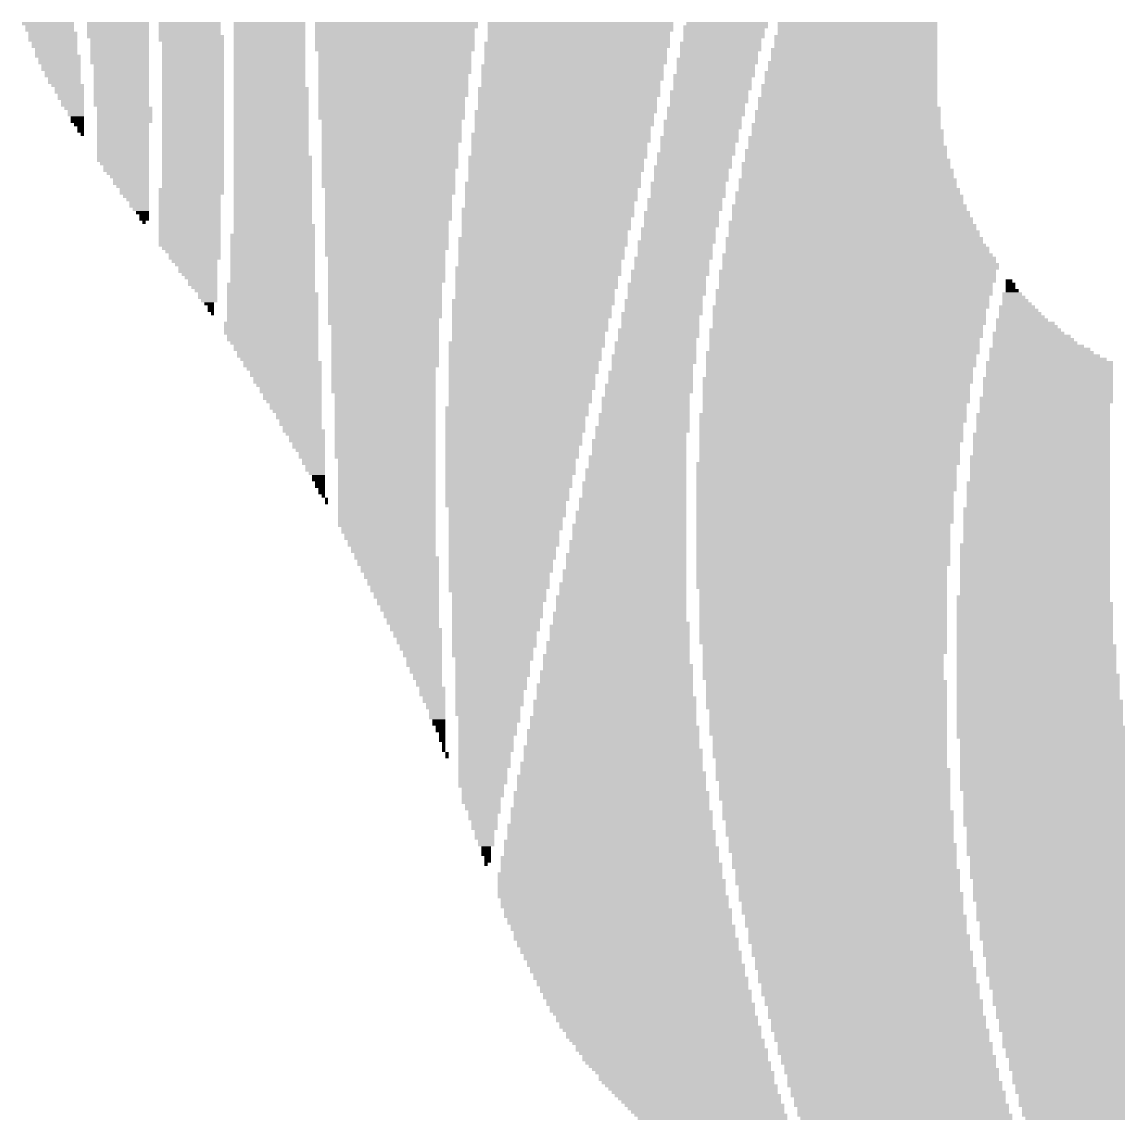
# Model space of a CAD drawing. Extents: x 0 to 158, y 0 to 111.
# Drawn here: x 113.47 to 121.88, y 8.34 to 16.77 of the extents above; entities that cross this region are included whole.
import ezdxf

# ---------------------------------------------------------------- set-up
doc = ezdxf.new("R2010")
doc.units = 0
doc.layers.add('21', color=53, linetype='CONTINUOUS')

# ---------------------------------------------------------------- blocks, each defined once
blk = doc.blocks.new('RECT')
blk.add_solid([(-0.5, -0.5), (0.5, -0.5), (-0.5, 0.5), (0.5, 0.5)])

msp = doc.modelspace()

# ---------------------------------------------------------------- block references
at = {"layer": '21', "yscale": 0.025}
for p, xscale in [((113.6725, 16.755), 0.4), ((114.21, 16.755), 0.475), ((114.76, 16.755), 0.475), ((115.3725, 16.755), 0.55), ((116.3475, 16.755), 1.25), ((117.76, 16.755), 1.425), ((118.885, 16.755), 0.625), ((119.885, 16.755), 1.225), ((113.685, 16.73), 0.375), ((113.685, 16.705), 0.375), ((113.71, 16.68), 0.375), ((114.21, 16.73), 0.475), ((114.21, 16.705), 0.475), ((114.21, 16.68), 0.475), ((114.76, 16.73), 0.475), ((114.76, 16.705), 0.475), ((114.76, 16.68), 0.475), ((115.3725, 16.73), 0.55), ((115.3725, 16.705), 0.55), ((115.3725, 16.68), 0.55), ((116.3475, 16.73), 1.25), ((116.335, 16.705), 1.225), ((116.335, 16.68), 1.225), ((117.76, 16.73), 1.425), ((117.76, 16.705), 1.425), ((117.7475, 16.68), 1.4), ((118.8725, 16.73), 0.65), ((118.86, 16.705), 0.625), ((118.86, 16.68), 0.625), ((119.885, 16.73), 1.225), ((119.885, 16.705), 1.225), ((119.885, 16.68), 1.225), ((113.71, 16.655), 0.375), ((113.71, 16.63), 0.375), ((113.7225, 16.605), 0.35), ((114.21, 16.655), 0.475), ((114.2225, 16.63), 0.45), ((114.2225, 16.605), 0.45), ((114.7725, 16.655), 0.5), ((114.7725, 16.63), 0.5), ((114.785, 16.605), 0.475), ((115.3725, 16.655), 0.55), ((115.3725, 16.63), 0.55), ((115.3725, 16.605), 0.55), ((116.335, 16.655), 1.225), ((116.335, 16.63), 1.225), ((116.335, 16.605), 1.225), ((117.735, 16.605), 1.425), ((117.7475, 16.655), 1.4), ((117.7475, 16.63), 1.4), ((118.835, 16.605), 0.625), ((118.86, 16.655), 0.625), ((118.8475, 16.63), 0.6), ((119.8725, 16.655), 1.25), ((119.8725, 16.63), 1.25), ((119.8725, 16.605), 1.25), ((113.7225, 16.58), 0.35), ((113.735, 16.555), 0.325), ((113.735, 16.53), 0.325), ((113.7475, 16.505), 0.35), ((114.2225, 16.58), 0.45), ((114.2225, 16.555), 0.45), ((114.2225, 16.53), 0.45), ((114.2225, 16.505), 0.45), ((114.785, 16.58), 0.475), ((114.785, 16.555), 0.475), ((114.785, 16.53), 0.475), ((114.785, 16.505), 0.475), ((115.3725, 16.58), 0.55), ((115.3725, 16.555), 0.55), ((115.3725, 16.53), 0.55), ((115.3725, 16.505), 0.55), ((116.335, 16.58), 1.225), ((116.335, 16.555), 1.225), ((116.335, 16.53), 1.175), ((116.335, 16.505), 1.175), ((117.735, 16.58), 1.425), ((117.7225, 16.555), 1.4), ((117.7225, 16.53), 1.4), ((117.7225, 16.505), 1.4), ((118.835, 16.58), 0.625), ((118.835, 16.555), 0.625), ((118.8225, 16.53), 0.6), ((118.8225, 16.505), 0.6), ((119.86, 16.555), 1.275), ((119.86, 16.53), 1.275), ((119.86, 16.505), 1.275), ((119.8725, 16.58), 1.25), ((113.76, 16.48), 0.325), ((113.76, 16.455), 0.325), ((113.7725, 16.43), 0.3), ((114.2225, 16.48), 0.45), ((114.2225, 16.455), 0.45), ((114.235, 16.43), 0.425), ((114.785, 16.48), 0.475), ((114.785, 16.455), 0.475), ((114.785, 16.43), 0.475), ((115.3725, 16.48), 0.55), ((115.3725, 16.455), 0.55), ((115.3725, 16.43), 0.55), ((116.335, 16.48), 1.175), ((116.335, 16.455), 1.175), ((116.335, 16.43), 1.175), ((117.6975, 16.43), 1.4), ((117.7225, 16.48), 1.4), ((117.7225, 16.455), 1.4), ((118.81, 16.48), 0.625), ((118.81, 16.455), 0.625), ((118.7975, 16.43), 0.6), ((119.8475, 16.455), 1.3), ((119.8475, 16.43), 1.3), ((119.86, 16.48), 1.275), ((113.7725, 16.405), 0.3), ((113.785, 16.38), 0.275), ((113.785, 16.355), 0.275), ((114.235, 16.405), 0.425), ((114.235, 16.38), 0.425), ((114.235, 16.355), 0.425), ((114.785, 16.405), 0.475), ((114.785, 16.38), 0.475), ((114.785, 16.355), 0.475), ((115.3725, 16.405), 0.55), ((115.3725, 16.38), 0.55), ((115.3725, 16.355), 0.55), ((116.335, 16.405), 1.175), ((116.335, 16.38), 1.175), ((116.3225, 16.355), 1.15), ((117.6975, 16.405), 1.4), ((117.6975, 16.38), 1.4), ((117.6975, 16.355), 1.4), ((118.785, 16.355), 0.625), ((118.7975, 16.405), 0.6), ((118.7975, 16.38), 0.6), ((119.835, 16.38), 1.325), ((119.835, 16.355), 1.325), ((119.8475, 16.405), 1.3), ((113.7975, 16.33), 0.25), ((113.7975, 16.305), 0.25), ((113.8225, 16.28), 0.25), ((113.835, 16.255), 0.225), ((114.235, 16.33), 0.425), ((114.235, 16.305), 0.425), ((114.235, 16.28), 0.425), ((114.235, 16.255), 0.425), ((114.785, 16.33), 0.475), ((114.785, 16.305), 0.475), ((114.785, 16.28), 0.475), ((114.785, 16.255), 0.475), ((115.3725, 16.33), 0.55), ((115.3725, 16.305), 0.55), ((115.3725, 16.28), 0.55), ((115.385, 16.255), 0.575), ((116.3225, 16.33), 1.15), ((116.3225, 16.305), 1.15), ((116.3225, 16.28), 1.15), ((116.3225, 16.255), 1.15), ((117.6725, 16.255), 1.4), ((117.6975, 16.33), 1.4), ((117.685, 16.305), 1.375), ((117.685, 16.28), 1.375), ((118.7725, 16.33), 0.6), ((118.7725, 16.305), 0.6), ((118.7725, 16.28), 0.6), ((118.7725, 16.255), 0.6), ((119.8225, 16.28), 1.35), ((119.8225, 16.255), 1.35), ((119.835, 16.33), 1.325), ((119.835, 16.305), 1.325), ((113.835, 16.23), 0.225), ((113.8475, 16.205), 0.2), ((113.8475, 16.18), 0.2), ((114.235, 16.23), 0.425), ((114.235, 16.205), 0.425), ((114.235, 16.18), 0.425), ((114.785, 16.23), 0.475), ((114.785, 16.205), 0.475), ((114.785, 16.18), 0.475), ((115.385, 16.23), 0.575), ((115.385, 16.205), 0.575), ((115.385, 16.18), 0.575), ((116.3225, 16.23), 1.15), ((116.3225, 16.205), 1.15), ((116.31, 16.18), 1.125), ((117.6725, 16.23), 1.4), ((117.6725, 16.205), 1.4), ((117.66, 16.18), 1.375), ((118.7475, 16.23), 0.6), ((118.7475, 16.205), 0.6), ((118.7475, 16.18), 0.6), ((119.81, 16.18), 1.375), ((119.8225, 16.23), 1.35), ((119.8225, 16.205), 1.35), ((113.86, 16.155), 0.175), ((113.86, 16.13), 0.175), ((113.8725, 16.105), 0.15), ((113.885, 16.08), 0.125), ((114.235, 16.155), 0.425), ((114.235, 16.13), 0.425), ((114.26, 16.105), 0.425), ((114.26, 16.08), 0.425), ((114.785, 16.155), 0.475), ((114.785, 16.13), 0.475), ((114.785, 16.105), 0.475), ((114.785, 16.08), 0.475), ((115.385, 16.155), 0.575), ((115.385, 16.13), 0.575), ((115.385, 16.105), 0.575), ((115.385, 16.08), 0.575), ((116.31, 16.155), 1.125), ((116.31, 16.13), 1.125), ((116.31, 16.105), 1.125), ((116.31, 16.08), 1.125), ((117.6475, 16.08), 1.4), ((117.66, 16.155), 1.375), ((117.66, 16.13), 1.375), ((117.66, 16.105), 1.375), ((118.7225, 16.105), 0.6), ((118.7225, 16.08), 0.6), ((118.7475, 16.155), 0.6), ((118.735, 16.13), 0.575), ((119.81, 16.08), 1.425), ((119.81, 16.155), 1.375), ((119.81, 16.13), 1.375), ((119.8225, 16.105), 1.4), ((113.885, 16.055), 0.125), ((113.8975, 16.03), 0.1), ((113.8975, 16.005), 0.1), ((114.26, 16.055), 0.425), ((114.26, 16.03), 0.425), ((114.26, 16.005), 0.425), ((114.785, 16.055), 0.475), ((114.785, 16.03), 0.475), ((114.785, 16.005), 0.475), ((115.385, 16.055), 0.575), ((115.385, 16.03), 0.575), ((115.385, 16.005), 0.575), ((116.31, 16.055), 1.125), ((116.31, 16.03), 1.125), ((116.31, 16.005), 1.075), ((117.635, 16.055), 1.375), ((117.635, 16.03), 1.375), ((117.635, 16.005), 1.375), ((118.6975, 16.005), 0.6), ((118.7225, 16.055), 0.6), ((118.71, 16.03), 0.575), ((119.81, 16.055), 1.425), ((119.81, 16.03), 1.425), ((119.81, 16.005), 1.425), ((113.91, 15.98), 0.075), ((113.9225, 15.955), 0.05), ((113.9225, 15.93), 0.05), ((114.2475, 15.98), 0.4), ((114.2475, 15.955), 0.4), ((114.2475, 15.93), 0.4), ((114.785, 15.98), 0.475), ((114.785, 15.955), 0.475), ((114.785, 15.93), 0.475), ((115.385, 15.98), 0.575), ((115.385, 15.955), 0.575), ((115.385, 15.93), 0.575), ((116.31, 15.98), 1.075), ((116.31, 15.955), 1.075), ((116.31, 15.93), 1.075), ((117.635, 15.98), 1.375), ((117.6225, 15.955), 1.35), ((117.6225, 15.93), 1.35), ((118.6975, 15.98), 0.6), ((118.6975, 15.955), 0.6), ((118.685, 15.93), 0.575), ((119.7975, 15.98), 1.45), ((119.7975, 15.955), 1.45), ((119.81, 15.93), 1.475), ((113.935, 15.905), 0.025), ((114.2475, 15.905), 0.4), ((114.2475, 15.88), 0.4), ((114.2475, 15.855), 0.4), ((114.2475, 15.83), 0.4), ((114.785, 15.905), 0.475), ((114.785, 15.88), 0.475), ((114.785, 15.855), 0.475), ((114.785, 15.83), 0.475), ((115.385, 15.905), 0.575), ((115.385, 15.88), 0.575), ((115.385, 15.855), 0.575), ((115.385, 15.83), 0.575), ((116.31, 15.905), 1.075), ((116.31, 15.88), 1.075), ((116.31, 15.855), 1.075), ((116.2975, 15.83), 1.05), ((117.61, 15.905), 1.375), ((117.61, 15.88), 1.375), ((117.61, 15.855), 1.375), ((117.5975, 15.83), 1.35), ((118.6725, 15.88), 0.6), ((118.6725, 15.855), 0.6), ((118.66, 15.83), 0.575), ((118.685, 15.905), 0.575), ((119.7975, 15.88), 1.5), ((119.7975, 15.855), 1.5), ((119.7975, 15.83), 1.5), ((119.81, 15.905), 1.475), ((114.2475, 15.805), 0.4), ((114.2475, 15.78), 0.4), ((114.2475, 15.755), 0.4), ((114.785, 15.805), 0.475), ((114.785, 15.78), 0.475), ((114.785, 15.755), 0.475), ((115.385, 15.805), 0.575), ((115.385, 15.78), 0.575), ((115.385, 15.755), 0.575), ((116.2975, 15.805), 1.05), ((116.2975, 15.78), 1.05), ((116.2975, 15.755), 1.05), ((117.5975, 15.805), 1.35), ((117.5975, 15.78), 1.35), ((117.5975, 15.755), 1.35), ((118.6475, 15.755), 0.6), ((118.66, 15.805), 0.575), ((118.66, 15.78), 0.575), ((119.7975, 15.78), 1.55), ((119.7975, 15.755), 1.55), ((119.81, 15.805), 1.525), ((114.2475, 15.73), 0.4), ((114.2475, 15.705), 0.4), ((114.26, 15.68), 0.375), ((114.785, 15.73), 0.475), ((114.785, 15.705), 0.475), ((114.785, 15.68), 0.475), ((115.3975, 15.73), 0.6), ((115.3975, 15.705), 0.6), ((115.3975, 15.68), 0.6), ((116.2975, 15.73), 1.05), ((116.2975, 15.705), 1.05), ((116.2975, 15.68), 1.05), ((117.585, 15.73), 1.375), ((117.5725, 15.705), 1.35), ((117.5725, 15.68), 1.35), ((118.635, 15.73), 0.575), ((118.635, 15.705), 0.575), ((118.635, 15.68), 0.575), ((119.7975, 15.68), 1.6), ((119.7975, 15.73), 1.55), ((119.81, 15.705), 1.575), ((114.2725, 15.655), 0.35), ((114.2725, 15.63), 0.35), ((114.285, 15.605), 0.325), ((114.2975, 15.58), 0.3), ((114.785, 15.655), 0.475), ((114.785, 15.63), 0.475), ((114.785, 15.605), 0.475), ((114.785, 15.58), 0.475), ((115.3975, 15.655), 0.6), ((115.3975, 15.63), 0.6), ((115.3975, 15.605), 0.6), ((115.3975, 15.58), 0.6), ((116.2975, 15.655), 1.05), ((116.285, 15.63), 1.025), ((116.285, 15.605), 1.025), ((116.285, 15.58), 1.025), ((117.5725, 15.655), 1.35), ((117.5725, 15.63), 1.35), ((117.56, 15.605), 1.325), ((117.56, 15.58), 1.325), ((118.6225, 15.655), 0.6), ((118.61, 15.63), 0.575), ((118.61, 15.605), 0.575), ((118.61, 15.58), 0.575), ((119.7975, 15.655), 1.6), ((119.81, 15.63), 1.625), ((119.81, 15.605), 1.625), ((119.81, 15.58), 1.625), ((114.31, 15.555), 0.275), ((114.31, 15.53), 0.275), ((114.3225, 15.505), 0.25), ((114.785, 15.555), 0.475), ((114.785, 15.53), 0.475), ((114.785, 15.505), 0.475), ((115.3975, 15.555), 0.6), ((115.3975, 15.53), 0.6), ((115.3975, 15.505), 0.6), ((116.285, 15.555), 1.025), ((116.285, 15.53), 1.025), ((116.285, 15.505), 1.025), ((117.5475, 15.53), 1.35), ((117.5475, 15.505), 1.35), ((117.56, 15.555), 1.325), ((118.585, 15.53), 0.575), ((118.585, 15.505), 0.575), ((118.61, 15.555), 0.575), ((119.81, 15.555), 1.675), ((119.81, 15.53), 1.675), ((119.81, 15.505), 1.675), ((114.335, 15.48), 0.225), ((114.335, 15.455), 0.225), ((114.3475, 15.43), 0.2), ((114.7725, 15.48), 0.5), ((114.7725, 15.455), 0.5), ((114.76, 15.43), 0.475), ((115.3975, 15.48), 0.6), ((115.3975, 15.455), 0.6), ((115.3975, 15.43), 0.6), ((116.285, 15.43), 0.975), ((117.535, 15.48), 1.325), ((117.535, 15.455), 1.325), ((117.535, 15.43), 1.325), ((118.585, 15.48), 0.575), ((118.585, 15.455), 0.575), ((118.585, 15.43), 0.575), ((119.81, 15.455), 1.725), ((119.8225, 15.43), 1.75), ((119.8225, 15.48), 1.7), ((114.36, 15.405), 0.175), ((114.3725, 15.38), 0.15), ((114.3725, 15.355), 0.15), ((114.385, 15.33), 0.125), ((114.76, 15.405), 0.475), ((114.76, 15.38), 0.475), ((114.76, 15.355), 0.475), ((114.76, 15.33), 0.475), ((115.3975, 15.405), 0.6), ((115.3975, 15.38), 0.6), ((115.3975, 15.355), 0.6), ((115.3975, 15.33), 0.6), ((116.285, 15.405), 0.975), ((116.285, 15.38), 0.975), ((116.285, 15.355), 0.975), ((116.285, 15.33), 0.975), ((117.51, 15.33), 1.325), ((117.535, 15.405), 1.325), ((117.5225, 15.38), 1.3), ((117.5225, 15.355), 1.3), ((118.56, 15.405), 0.575), ((118.56, 15.38), 0.575), ((118.56, 15.355), 0.575), ((118.56, 15.33), 0.575), ((119.8225, 15.355), 1.8), ((119.8225, 15.33), 1.8), ((119.8225, 15.405), 1.75), ((119.8225, 15.38), 1.75), ((114.3975, 15.305), 0.1), ((114.41, 15.28), 0.075), ((114.41, 15.255), 0.075), ((114.76, 15.305), 0.475), ((114.76, 15.28), 0.475), ((114.76, 15.255), 0.475), ((115.3975, 15.305), 0.6), ((115.3975, 15.28), 0.6), ((115.3975, 15.255), 0.6), ((116.285, 15.305), 0.975), ((116.285, 15.28), 0.975), ((116.285, 15.255), 0.975), ((117.51, 15.305), 1.325), ((117.51, 15.28), 1.325), ((117.4975, 15.255), 1.3), ((118.535, 15.305), 0.575), ((118.535, 15.28), 0.575), ((118.535, 15.255), 0.575), ((119.835, 15.305), 1.825), ((119.835, 15.28), 1.825), ((119.8475, 15.255), 1.85), ((114.41, 15.23), 0.025), ((114.76, 15.23), 0.475), ((114.76, 15.205), 0.475), ((114.76, 15.18), 0.475), ((114.76, 15.155), 0.475), ((115.3975, 15.23), 0.6), ((115.41, 15.205), 0.625), ((115.41, 15.18), 0.625), ((115.41, 15.155), 0.625), ((116.2725, 15.23), 0.95), ((116.2725, 15.205), 0.95), ((116.2725, 15.18), 0.95), ((116.2725, 15.155), 0.95), ((117.4975, 15.23), 1.3), ((117.4975, 15.205), 1.3), ((117.4975, 15.18), 1.3), ((117.485, 15.155), 1.275), ((118.51, 15.18), 0.575), ((118.51, 15.155), 0.575), ((118.535, 15.23), 0.575), ((118.535, 15.205), 0.575), ((119.835, 15.23), 1.875), ((119.8475, 15.205), 1.9), ((119.8475, 15.18), 1.9), ((119.86, 15.155), 1.925), ((114.76, 15.13), 0.475), ((114.76, 15.105), 0.475), ((114.76, 15.08), 0.475), ((115.3975, 15.13), 0.65), ((115.3975, 15.105), 0.65), ((115.3975, 15.08), 0.65), ((116.2725, 15.13), 0.95), ((116.2725, 15.105), 0.95), ((116.2725, 15.08), 0.95), ((117.4725, 15.105), 1.3), ((117.4725, 15.08), 1.3), ((117.485, 15.13), 1.275), ((118.4975, 15.08), 0.6), ((118.51, 15.13), 0.575), ((118.51, 15.105), 0.575), ((119.86, 15.105), 1.975), ((119.86, 15.08), 1.975), ((119.86, 15.13), 1.925), ((114.76, 15.055), 0.475), ((114.7725, 15.03), 0.45), ((114.785, 15.005), 0.425), ((115.3975, 15.055), 0.65), ((115.3975, 15.03), 0.65), ((115.3975, 15.005), 0.65), ((116.2725, 15.055), 0.95), ((116.2725, 15.03), 0.95), ((116.26, 15.005), 0.925), ((117.4725, 15.055), 1.3), ((117.46, 15.03), 1.275), ((117.46, 15.005), 1.275), ((118.485, 15.055), 0.575), ((118.485, 15.03), 0.575), ((118.485, 15.005), 0.575), ((119.8725, 15.055), 2), ((119.885, 15.03), 2.025), ((119.885, 15.005), 2.025), ((114.7975, 14.98), 0.4), ((114.7975, 14.955), 0.4), ((114.7975, 14.93), 0.35), ((114.81, 14.905), 0.325), ((115.3975, 14.98), 0.65), ((115.3975, 14.955), 0.65), ((115.3975, 14.93), 0.65), ((115.3975, 14.905), 0.65), ((116.26, 14.98), 0.925), ((116.2725, 14.955), 0.9), ((116.2725, 14.93), 0.9), ((116.2725, 14.905), 0.9), ((117.46, 14.98), 1.275), ((117.46, 14.955), 1.275), ((117.4475, 14.93), 1.25), ((117.4475, 14.905), 1.25), ((118.4725, 14.955), 0.6), ((118.46, 14.93), 0.575), ((118.46, 14.905), 0.575), ((118.485, 14.98), 0.575), ((119.885, 14.98), 2.075), ((119.8975, 14.955), 2.1), ((119.8975, 14.93), 2.1), ((119.91, 14.905), 2.125), ((114.8225, 14.88), 0.3), ((114.8225, 14.855), 0.3), ((114.835, 14.83), 0.275), ((115.3975, 14.88), 0.65), ((115.3975, 14.855), 0.65), ((115.3975, 14.83), 0.65), ((116.2725, 14.88), 0.9), ((116.2725, 14.855), 0.9), ((116.2725, 14.83), 0.9), ((117.435, 14.88), 1.275), ((117.435, 14.855), 1.275), ((117.435, 14.83), 1.275), ((118.4475, 14.855), 0.6), ((118.4475, 14.83), 0.6), ((118.46, 14.88), 0.575), ((119.885, 14.855), 2.125), ((119.885, 14.83), 2.125), ((119.91, 14.88), 2.125), ((114.8475, 14.805), 0.25), ((114.86, 14.78), 0.225), ((114.86, 14.755), 0.225), ((115.385, 14.755), 0.675), ((115.3975, 14.805), 0.65), ((115.3975, 14.78), 0.65), ((116.2725, 14.805), 0.9), ((116.2725, 14.78), 0.9), ((116.26, 14.755), 0.875), ((117.4225, 14.805), 1.25), ((117.4225, 14.78), 1.25), ((117.4225, 14.755), 1.25), ((118.4225, 14.755), 0.6), ((118.435, 14.805), 0.575), ((118.435, 14.78), 0.575), ((119.885, 14.805), 2.125), ((119.885, 14.78), 2.125), ((119.8725, 14.755), 2.1), ((121.0475, 14.78), 0.05), ((121.06, 14.755), 0.075), ((114.8725, 14.73), 0.2), ((114.885, 14.705), 0.175), ((114.8975, 14.68), 0.15), ((114.8975, 14.655), 0.15), ((115.385, 14.73), 0.675), ((115.385, 14.705), 0.675), ((115.3975, 14.68), 0.7), ((115.3975, 14.655), 0.7), ((116.26, 14.73), 0.875), ((116.26, 14.705), 0.875), ((116.26, 14.68), 0.875), ((116.26, 14.655), 0.875), ((117.4225, 14.73), 1.25), ((117.41, 14.705), 1.225), ((117.41, 14.68), 1.225), ((117.41, 14.655), 1.225), ((118.4225, 14.73), 0.6), ((118.4225, 14.705), 0.6), ((118.4225, 14.68), 0.6), ((118.41, 14.655), 0.575), ((119.86, 14.705), 2.125), ((119.86, 14.68), 2.125), ((119.8475, 14.655), 2.1), ((119.8725, 14.73), 2.1), ((121.0725, 14.68), 0.15), ((121.085, 14.655), 0.175), ((121.06, 14.73), 0.075), ((121.0725, 14.705), 0.1), ((114.91, 14.63), 0.125), ((114.91, 14.605), 0.075), ((114.9225, 14.58), 0.05), ((115.3975, 14.63), 0.7), ((115.3975, 14.605), 0.7), ((115.3975, 14.58), 0.7), ((116.26, 14.63), 0.875), ((116.26, 14.605), 0.875), ((116.26, 14.58), 0.875), ((117.3975, 14.63), 1.25), ((117.3975, 14.605), 1.25), ((117.385, 14.58), 1.225), ((118.3975, 14.63), 0.6), ((118.3975, 14.605), 0.6), ((118.3975, 14.58), 0.6), ((119.835, 14.58), 2.125), ((119.8475, 14.63), 2.1), ((119.8475, 14.605), 2.1), ((121.11, 14.58), 0.275), ((121.0975, 14.63), 0.2), ((121.11, 14.605), 0.225), ((114.9225, 14.555), 0.05), ((114.935, 14.53), 0.025), ((115.3975, 14.555), 0.7), ((115.3975, 14.53), 0.7), ((115.3975, 14.505), 0.7), ((115.3975, 14.48), 0.7), ((116.26, 14.555), 0.875), ((116.26, 14.53), 0.875), ((116.26, 14.505), 0.875), ((116.2475, 14.48), 0.85), ((117.385, 14.555), 1.225), ((117.385, 14.53), 1.225), ((117.385, 14.505), 1.225), ((117.3725, 14.48), 1.2), ((118.385, 14.53), 0.625), ((118.3725, 14.505), 0.6), ((118.3725, 14.48), 0.6), ((118.3975, 14.555), 0.6), ((119.8225, 14.555), 2.1), ((119.8225, 14.53), 2.1), ((119.8225, 14.505), 2.1), ((119.8225, 14.48), 2.1), ((121.1475, 14.48), 0.4), ((121.1225, 14.555), 0.3), ((121.135, 14.53), 0.325), ((121.1475, 14.505), 0.35), ((115.385, 14.455), 0.725), ((115.385, 14.43), 0.725), ((115.385, 14.405), 0.725), ((116.2475, 14.455), 0.85), ((116.26, 14.43), 0.825), ((116.26, 14.405), 0.825), ((117.3725, 14.455), 1.2), ((117.3725, 14.43), 1.2), ((117.3725, 14.405), 1.2), ((118.36, 14.405), 0.625), ((118.3725, 14.455), 0.6), ((118.3725, 14.43), 0.6), ((119.7975, 14.405), 2.1), ((119.8225, 14.455), 2.1), ((119.81, 14.43), 2.075), ((121.1725, 14.455), 0.45), ((121.185, 14.43), 0.475), ((121.1975, 14.405), 0.5), ((115.385, 14.38), 0.725), ((115.3975, 14.355), 0.7), ((115.3975, 14.33), 0.7), ((116.26, 14.38), 0.825), ((116.26, 14.355), 0.825), ((116.26, 14.33), 0.825), ((117.36, 14.38), 1.175), ((117.36, 14.355), 1.175), ((117.36, 14.33), 1.175), ((118.36, 14.38), 0.625), ((118.36, 14.355), 0.625), ((118.3475, 14.33), 0.6), ((119.7975, 14.38), 2.1), ((119.7975, 14.355), 2.1), ((119.785, 14.33), 2.075), ((121.1975, 14.38), 0.55), ((121.2225, 14.355), 0.6), ((121.235, 14.33), 0.625), ((115.41, 14.305), 0.675), ((115.4225, 14.28), 0.65), ((115.4225, 14.255), 0.65), ((115.435, 14.23), 0.625), ((116.26, 14.305), 0.825), ((116.26, 14.28), 0.825), ((116.26, 14.255), 0.825), ((116.26, 14.23), 0.825), ((117.3475, 14.305), 1.2), ((117.3475, 14.28), 1.2), ((117.335, 14.255), 1.175), ((117.335, 14.23), 1.175), ((118.335, 14.305), 0.625), ((118.335, 14.28), 0.625), ((118.335, 14.255), 0.625), ((118.335, 14.23), 0.625), ((119.7725, 14.23), 2.1), ((119.785, 14.305), 2.075), ((119.785, 14.28), 2.075), ((119.785, 14.255), 2.075), ((121.285, 14.255), 0.775), ((121.2975, 14.23), 0.8), ((121.2475, 14.305), 0.65), ((121.2725, 14.28), 0.7), ((115.435, 14.205), 0.625), ((115.4475, 14.18), 0.6), ((115.4725, 14.155), 0.6), ((116.26, 14.205), 0.825), ((116.26, 14.18), 0.825), ((116.26, 14.155), 0.825), ((117.335, 14.205), 1.175), ((117.335, 14.18), 1.175), ((117.3225, 14.155), 1.15), ((118.3225, 14.205), 0.65), ((118.3225, 14.18), 0.65), ((118.3225, 14.155), 0.65), ((119.76, 14.205), 2.075), ((119.76, 14.18), 2.075), ((119.76, 14.155), 2.075), ((121.36, 14.155), 0.975), ((121.3225, 14.205), 0.85), ((121.3475, 14.18), 0.9), ((115.4725, 14.13), 0.6), ((115.485, 14.105), 0.575), ((115.4975, 14.08), 0.55), ((116.26, 14.13), 0.825), ((116.2475, 14.105), 0.8), ((116.2475, 14.08), 0.8), ((117.3225, 14.13), 1.15), ((117.3225, 14.105), 1.15), ((117.3225, 14.08), 1.15), ((118.2975, 14.08), 0.65), ((118.31, 14.13), 0.625), ((118.31, 14.105), 0.625), ((119.76, 14.13), 2.075), ((119.7475, 14.105), 2.05), ((119.7475, 14.08), 2.05), ((121.36, 14.13), 0.975), ((121.36, 14.105), 0.975), ((121.36, 14.08), 0.975), ((115.4975, 14.055), 0.55), ((115.51, 14.03), 0.525), ((115.51, 14.005), 0.525), ((115.5225, 13.98), 0.5), ((116.2475, 14.055), 0.8), ((116.2475, 14.03), 0.8), ((116.2475, 14.005), 0.8), ((116.2475, 13.98), 0.8), ((117.31, 14.055), 1.125), ((117.31, 14.03), 1.125), ((117.31, 14.005), 1.125), ((117.31, 13.98), 1.125), ((118.285, 13.98), 0.675), ((118.2975, 14.055), 0.65), ((118.2975, 14.03), 0.65), ((118.2975, 14.005), 0.65), ((119.735, 14.03), 2.075), ((119.735, 14.005), 2.075), ((119.7225, 13.98), 2.05), ((119.7475, 14.055), 2.05), ((121.36, 14.055), 0.975), ((115.535, 13.955), 0.475), ((115.535, 13.93), 0.475), ((115.5475, 13.905), 0.45), ((116.2475, 13.955), 0.8), ((116.2475, 13.93), 0.8), ((116.26, 13.905), 0.775), ((117.31, 13.955), 1.125), ((117.2975, 13.93), 1.1), ((117.2975, 13.905), 1.1), ((118.285, 13.955), 0.675), ((118.285, 13.93), 0.675), ((118.2725, 13.905), 0.65), ((119.7225, 13.955), 2.05), ((119.7225, 13.93), 2.05), ((119.7225, 13.905), 2.05), ((115.5475, 13.88), 0.45), ((115.56, 13.855), 0.425), ((115.5725, 13.83), 0.4), ((115.5725, 13.805), 0.4), ((116.26, 13.88), 0.775), ((116.26, 13.855), 0.775), ((116.26, 13.83), 0.775), ((116.26, 13.805), 0.775), ((117.2725, 13.805), 1.1), ((117.2975, 13.88), 1.1), ((117.2975, 13.855), 1.1), ((117.285, 13.83), 1.075), ((118.26, 13.88), 0.675), ((118.26, 13.855), 0.675), ((118.26, 13.83), 0.675), ((118.26, 13.805), 0.675), ((119.7225, 13.88), 2.05), ((119.7225, 13.855), 2.05), ((119.71, 13.83), 2.025), ((119.71, 13.805), 2.025), ((121.335, 13.88), 1.025), ((121.335, 13.855), 1.025), ((115.585, 13.78), 0.375), ((115.5975, 13.755), 0.35), ((115.5975, 13.73), 0.35), ((116.26, 13.78), 0.775), ((116.26, 13.755), 0.775), ((116.26, 13.73), 0.775), ((117.2725, 13.78), 1.1), ((117.2725, 13.755), 1.1), ((117.26, 13.73), 1.075), ((118.2475, 13.755), 0.7), ((118.2475, 13.73), 0.7), ((118.26, 13.78), 0.675), ((119.6975, 13.755), 2.05), ((119.6975, 13.73), 2.05), ((119.71, 13.78), 2.025), ((121.31, 13.755), 1.025), ((121.31, 13.73), 1.025), ((115.61, 13.705), 0.325), ((115.61, 13.68), 0.325), ((115.6225, 13.655), 0.3), ((116.26, 13.705), 0.775), ((116.26, 13.68), 0.775), ((116.26, 13.655), 0.775), ((117.26, 13.705), 1.075), ((117.26, 13.68), 1.075), ((117.26, 13.655), 1.075), ((118.235, 13.655), 0.725), ((118.2475, 13.705), 0.7), ((118.2475, 13.68), 0.7), ((119.6975, 13.705), 2.05), ((119.685, 13.68), 2.025), ((119.685, 13.655), 2.025), ((121.31, 13.705), 1.025), ((121.31, 13.68), 1.025), ((121.31, 13.655), 1.025), ((115.635, 13.63), 0.325), ((115.6475, 13.605), 0.3), ((115.66, 13.58), 0.275), ((115.66, 13.555), 0.275), ((116.26, 13.63), 0.775), ((116.26, 13.605), 0.775), ((116.26, 13.58), 0.775), ((116.26, 13.555), 0.775), ((117.26, 13.63), 1.075), ((117.2475, 13.605), 1.05), ((117.2475, 13.58), 1.05), ((117.2475, 13.555), 1.05), ((118.21, 13.555), 0.725), ((118.235, 13.63), 0.725), ((118.2225, 13.605), 0.7), ((118.2225, 13.58), 0.7), ((119.685, 13.63), 2.025), ((119.685, 13.605), 2.025), ((119.685, 13.58), 2.025), ((119.685, 13.555), 2.025), ((121.2975, 13.605), 1.05), ((121.2975, 13.58), 1.05), ((121.2975, 13.555), 1.05), ((121.31, 13.63), 1.025), ((115.6725, 13.53), 0.25), ((115.6725, 13.505), 0.25), ((115.685, 13.48), 0.225), ((116.26, 13.53), 0.775), ((116.26, 13.505), 0.775), ((116.26, 13.48), 0.775), ((117.2475, 13.53), 1.05), ((117.235, 13.505), 1.025), ((117.235, 13.48), 1.025), ((118.21, 13.53), 0.725), ((118.21, 13.505), 0.725), ((118.21, 13.48), 0.725), ((119.6725, 13.53), 2), ((119.6725, 13.505), 2), ((119.6725, 13.48), 2), ((121.2975, 13.53), 1.05), ((121.2975, 13.505), 1.05), ((121.2975, 13.48), 1.05), ((115.6975, 13.455), 0.2), ((115.6975, 13.43), 0.2), ((115.71, 13.405), 0.175), ((116.26, 13.455), 0.775), ((116.26, 13.43), 0.775), ((116.2725, 13.405), 0.75), ((117.235, 13.455), 1.025), ((117.235, 13.43), 1.025), ((118.1975, 13.43), 0.75), ((118.1975, 13.405), 0.75), ((118.21, 13.455), 0.725), ((119.6725, 13.455), 2), ((119.6725, 13.43), 2), ((119.6725, 13.405), 2), ((121.285, 13.43), 1.075), ((121.285, 13.405), 1.075), ((121.2975, 13.455), 1.05), ((115.71, 13.38), 0.175), ((115.7225, 13.355), 0.15), ((115.7225, 13.33), 0.15), ((115.735, 13.305), 0.125), ((116.2725, 13.38), 0.75), ((116.2725, 13.355), 0.75), ((116.2725, 13.33), 0.75), ((116.2725, 13.305), 0.75), ((118.185, 13.33), 0.775), ((118.185, 13.305), 0.775), ((118.1975, 13.38), 0.75), ((118.1975, 13.355), 0.75), ((119.66, 13.38), 2.025), ((119.6475, 13.355), 2), ((119.6475, 13.33), 2), ((119.6475, 13.305), 2), ((121.285, 13.38), 1.075), ((121.285, 13.355), 1.075), ((121.285, 13.33), 1.075), ((121.285, 13.305), 1.075), ((115.7475, 13.28), 0.1), ((115.7475, 13.255), 0.1), ((115.76, 13.23), 0.075), ((116.2725, 13.28), 0.75), ((116.2725, 13.255), 0.75), ((116.2725, 13.23), 0.75), ((117.21, 13.28), 0.975), ((117.21, 13.255), 0.975), ((117.21, 13.23), 0.975), ((118.1725, 13.23), 0.8), ((118.185, 13.28), 0.775), ((118.185, 13.255), 0.775), ((119.6475, 13.28), 2), ((119.6475, 13.255), 2), ((119.6475, 13.23), 2), ((121.2725, 13.23), 1.1), ((121.285, 13.28), 1.075), ((121.285, 13.255), 1.075), ((115.76, 13.205), 0.075), ((115.7725, 13.18), 0.05), ((115.7725, 13.155), 0.05), ((116.2725, 13.205), 0.75), ((116.2725, 13.18), 0.75), ((116.2725, 13.155), 0.75), ((117.21, 13.205), 0.975), ((117.1975, 13.18), 0.95), ((117.1975, 13.155), 0.95), ((118.1725, 13.205), 0.8), ((118.1725, 13.18), 0.8), ((118.1725, 13.155), 0.8), ((119.6475, 13.205), 2), ((119.6475, 13.18), 2), ((119.635, 13.155), 1.975), ((121.2725, 13.205), 1.1), ((121.2725, 13.18), 1.1), ((121.2725, 13.155), 1.1), ((115.785, 13.13), 0.025), ((115.81, 13.105), 0.025), ((115.81, 13.08), 0.025), ((116.2725, 13.13), 0.75), ((116.2725, 13.105), 0.75), ((116.2725, 13.08), 0.75), ((116.2725, 13.055), 0.75), ((117.1975, 13.13), 0.95), ((117.1975, 13.105), 0.95), ((117.185, 13.08), 0.925), ((117.185, 13.055), 0.925), ((118.16, 13.105), 0.825), ((118.16, 13.08), 0.825), ((118.16, 13.055), 0.825), ((118.1725, 13.13), 0.8), ((119.635, 13.13), 1.975), ((119.635, 13.105), 1.975), ((119.635, 13.08), 1.975), ((119.635, 13.055), 1.975), ((121.2725, 13.13), 1.1), ((121.2725, 13.105), 1.1), ((121.2725, 13.08), 1.1), ((121.2725, 13.055), 1.1), ((116.2725, 13.03), 0.75), ((116.2725, 13.005), 0.75), ((116.2725, 12.98), 0.75), ((117.1975, 13.03), 0.9), ((117.1975, 13.005), 0.9), ((117.1975, 12.98), 0.9), ((118.1475, 13.005), 0.85), ((118.1475, 12.98), 0.85), ((118.16, 13.03), 0.825), ((119.635, 13.03), 1.975), ((119.635, 13.005), 1.975), ((119.635, 12.98), 1.975), ((121.26, 13.03), 1.125), ((121.26, 13.005), 1.125), ((121.26, 12.98), 1.125), ((116.2725, 12.955), 0.75), ((116.2725, 12.93), 0.75), ((116.2725, 12.905), 0.75), ((116.285, 12.88), 0.725), ((117.185, 12.955), 0.875), ((117.185, 12.93), 0.875), ((117.185, 12.905), 0.875), ((117.185, 12.88), 0.875), ((118.135, 12.905), 0.875), ((118.135, 12.88), 0.875), ((118.1475, 12.955), 0.85), ((118.1475, 12.93), 0.85), ((119.635, 12.955), 1.975), ((119.635, 12.93), 1.975), ((119.6225, 12.905), 1.95), ((119.6225, 12.88), 1.95), ((121.26, 12.955), 1.125), ((121.26, 12.93), 1.125), ((121.26, 12.905), 1.125), ((121.26, 12.88), 1.125), ((116.285, 12.855), 0.725), ((116.2975, 12.83), 0.7), ((116.2975, 12.805), 0.7), ((117.1725, 12.855), 0.85), ((117.1725, 12.83), 0.85), ((117.1725, 12.805), 0.85), ((118.135, 12.855), 0.875), ((118.135, 12.83), 0.875), ((118.135, 12.805), 0.875), ((119.6225, 12.855), 1.95), ((119.6225, 12.83), 1.95), ((119.6225, 12.805), 1.95), ((121.26, 12.855), 1.125), ((121.26, 12.83), 1.125), ((121.26, 12.805), 1.125), ((116.31, 12.78), 0.675), ((116.31, 12.755), 0.675), ((116.3225, 12.73), 0.65), ((117.1725, 12.78), 0.85), ((117.1725, 12.755), 0.85), ((117.16, 12.73), 0.825), ((118.1225, 12.78), 0.9), ((118.1225, 12.755), 0.9), ((118.1225, 12.73), 0.9), ((119.6225, 12.78), 1.95), ((119.6225, 12.755), 1.95), ((119.6225, 12.73), 1.95), ((121.2475, 12.755), 1.15), ((121.2475, 12.73), 1.15), ((121.26, 12.78), 1.125), ((116.3225, 12.705), 0.65), ((116.335, 12.68), 0.625), ((116.3475, 12.655), 0.65), ((116.36, 12.63), 0.625), ((117.16, 12.705), 0.825), ((117.16, 12.68), 0.825), ((117.16, 12.655), 0.825), ((117.1475, 12.63), 0.8), ((118.11, 12.68), 0.925), ((118.11, 12.655), 0.925), ((118.11, 12.63), 0.925), ((118.1225, 12.705), 0.9), ((119.6225, 12.705), 1.95), ((119.6225, 12.68), 1.95), ((119.6225, 12.655), 1.95), ((119.6225, 12.63), 1.95), ((121.2475, 12.705), 1.15), ((121.2475, 12.68), 1.15), ((121.2475, 12.655), 1.15), ((121.2475, 12.63), 1.15), ((116.36, 12.605), 0.625), ((116.3725, 12.58), 0.6), ((116.3725, 12.555), 0.6), ((117.1475, 12.605), 0.8), ((117.1475, 12.58), 0.8), ((117.1475, 12.555), 0.8), ((118.0975, 12.555), 0.95), ((118.11, 12.605), 0.925), ((118.11, 12.58), 0.925), ((119.6225, 12.605), 1.95), ((119.61, 12.58), 1.925), ((119.61, 12.555), 1.925), ((121.2475, 12.605), 1.15), ((121.2475, 12.58), 1.15), ((121.2475, 12.555), 1.15), ((116.385, 12.53), 0.575), ((116.385, 12.505), 0.575), ((116.3975, 12.48), 0.55), ((117.135, 12.53), 0.775), ((117.135, 12.505), 0.775), ((117.135, 12.48), 0.775), ((118.0975, 12.53), 0.95), ((118.0975, 12.505), 0.95), ((118.0975, 12.48), 0.95), ((119.61, 12.53), 1.925), ((119.61, 12.505), 1.925), ((119.61, 12.48), 1.925), ((121.2475, 12.53), 1.15), ((121.2475, 12.505), 1.15), ((121.2475, 12.48), 1.15), ((116.3975, 12.455), 0.55), ((116.41, 12.43), 0.525), ((116.41, 12.405), 0.525), ((116.4225, 12.38), 0.5), ((117.135, 12.455), 0.775), ((117.135, 12.43), 0.775), ((117.1225, 12.405), 0.75), ((117.135, 12.38), 0.725), ((118.085, 12.455), 0.975), ((118.085, 12.43), 0.975), ((118.085, 12.405), 0.975), ((118.085, 12.38), 0.975), ((119.61, 12.455), 1.925), ((119.61, 12.43), 1.925), ((119.6225, 12.405), 1.9), ((119.6225, 12.38), 1.9), ((121.2475, 12.455), 1.15), ((121.2475, 12.43), 1.15), ((121.2475, 12.405), 1.15), ((121.2475, 12.38), 1.15), ((116.4225, 12.355), 0.5), ((116.435, 12.33), 0.475), ((116.435, 12.305), 0.475), ((117.135, 12.355), 0.725), ((117.135, 12.33), 0.725), ((117.1225, 12.305), 0.7), ((119.6225, 12.355), 1.9), ((119.6225, 12.33), 1.9), ((119.6225, 12.305), 1.9), ((121.235, 12.355), 1.175), ((121.235, 12.33), 1.175), ((121.2475, 12.305), 1.2), ((116.4475, 12.28), 0.45), ((116.4475, 12.255), 0.45), ((116.46, 12.23), 0.425), ((116.46, 12.205), 0.425), ((117.1225, 12.28), 0.7), ((117.1225, 12.255), 0.7), ((117.1225, 12.23), 0.7), ((117.1225, 12.205), 0.7), ((118.06, 12.23), 1.025), ((118.06, 12.205), 1.025), ((119.6225, 12.28), 1.9), ((119.6225, 12.255), 1.9), ((119.6225, 12.23), 1.9), ((119.6225, 12.205), 1.9), ((121.2475, 12.28), 1.2), ((121.2475, 12.255), 1.2), ((121.2475, 12.23), 1.2), ((121.2475, 12.205), 1.2), ((116.4725, 12.18), 0.4), ((116.4725, 12.155), 0.4), ((116.485, 12.13), 0.375), ((117.11, 12.18), 0.675), ((117.11, 12.155), 0.675), ((117.11, 12.13), 0.675), ((118.06, 12.13), 1.075), ((118.06, 12.18), 1.025), ((118.0725, 12.155), 1.05), ((119.6225, 12.18), 1.9), ((119.6225, 12.155), 1.9), ((119.6225, 12.13), 1.9), ((121.2475, 12.18), 1.2), ((121.2475, 12.155), 1.2), ((121.2475, 12.13), 1.2), ((116.4975, 12.105), 0.4), ((116.51, 12.08), 0.375), ((116.51, 12.055), 0.375), ((117.11, 12.105), 0.675), ((117.0975, 12.08), 0.65), ((117.0975, 12.055), 0.65), ((118.06, 12.105), 1.075), ((118.06, 12.08), 1.075), ((118.06, 12.055), 1.075), ((119.6225, 12.105), 1.9), ((119.6225, 12.08), 1.9), ((119.6225, 12.055), 1.9), ((121.2475, 12.105), 1.2), ((121.2475, 12.08), 1.2), ((121.2475, 12.055), 1.2), ((116.5225, 12.03), 0.35), ((116.5225, 12.005), 0.35), ((116.535, 11.98), 0.325), ((116.535, 11.955), 0.325), ((117.0975, 12.03), 0.65), ((117.0975, 12.005), 0.65), ((117.0975, 11.98), 0.65), ((117.085, 11.955), 0.625), ((118.0475, 12.005), 1.1), ((118.0475, 11.98), 1.1), ((118.0475, 11.955), 1.1), ((118.06, 12.03), 1.075), ((119.6225, 12.03), 1.9), ((119.6225, 12.005), 1.9), ((119.635, 11.98), 1.875), ((119.635, 11.955), 1.875), ((121.2475, 12.03), 1.2), ((121.2475, 12.005), 1.2), ((121.26, 11.98), 1.225), ((121.26, 11.955), 1.225), ((116.5475, 11.93), 0.3), ((116.5475, 11.905), 0.3), ((116.56, 11.88), 0.275), ((117.085, 11.93), 0.625), ((117.085, 11.905), 0.625), ((117.0975, 11.88), 0.6), ((118.035, 11.905), 1.125), ((118.035, 11.88), 1.125), ((118.0475, 11.93), 1.1), ((119.635, 11.93), 1.875), ((119.6225, 11.905), 1.85), ((119.6225, 11.88), 1.85), ((121.26, 11.93), 1.225), ((121.26, 11.905), 1.225), ((121.26, 11.88), 1.225), ((116.56, 11.855), 0.275), ((116.56, 11.83), 0.275), ((116.5725, 11.805), 0.25), ((117.085, 11.855), 0.575), ((117.085, 11.83), 0.575), ((117.085, 11.805), 0.575), ((118.035, 11.855), 1.125), ((118.0475, 11.83), 1.15), ((118.0475, 11.805), 1.15), ((119.6225, 11.855), 1.85), ((119.6225, 11.83), 1.85), ((119.6225, 11.805), 1.85), ((121.26, 11.855), 1.225), ((121.26, 11.83), 1.225), ((121.26, 11.805), 1.225), ((116.5725, 11.78), 0.25), ((116.585, 11.755), 0.225), ((116.585, 11.73), 0.225), ((116.5975, 11.705), 0.2), ((117.085, 11.78), 0.575), ((117.085, 11.755), 0.575), ((117.0725, 11.73), 0.55), ((117.0725, 11.705), 0.55), ((118.035, 11.78), 1.175), ((118.035, 11.755), 1.175), ((118.035, 11.73), 1.175), ((118.035, 11.705), 1.175), ((119.6225, 11.78), 1.85), ((119.6225, 11.755), 1.85), ((119.6225, 11.73), 1.85), ((119.6475, 11.705), 1.85), ((121.26, 11.78), 1.225), ((121.2725, 11.755), 1.25), ((121.2725, 11.73), 1.25), ((121.2725, 11.705), 1.25), ((116.5975, 11.68), 0.2), ((116.6225, 11.655), 0.2), ((116.6225, 11.63), 0.2), ((117.0725, 11.68), 0.55), ((117.0725, 11.655), 0.55), ((117.06, 11.63), 0.525), ((118.0225, 11.68), 1.2), ((118.0225, 11.655), 1.2), ((118.0225, 11.63), 1.2), ((119.6475, 11.68), 1.85), ((119.6475, 11.655), 1.85), ((119.6475, 11.63), 1.85), ((121.2725, 11.68), 1.25), ((121.2725, 11.655), 1.25), ((121.2725, 11.63), 1.25), ((116.6225, 11.605), 0.2), ((116.635, 11.58), 0.175), ((116.635, 11.555), 0.175), ((116.6475, 11.53), 0.15), ((117.06, 11.605), 0.525), ((117.06, 11.58), 0.525), ((117.06, 11.555), 0.525), ((117.06, 11.53), 0.525), ((118.0225, 11.555), 1.25), ((118.0225, 11.53), 1.25), ((118.0225, 11.605), 1.2), ((118.035, 11.58), 1.225), ((119.6475, 11.605), 1.85), ((119.6475, 11.58), 1.85), ((119.6475, 11.555), 1.85), ((119.6475, 11.53), 1.85), ((121.2725, 11.605), 1.25), ((121.2725, 11.58), 1.25), ((121.285, 11.555), 1.275), ((121.285, 11.53), 1.275), ((116.6475, 11.505), 0.15), ((116.66, 11.48), 0.125), ((116.66, 11.455), 0.125), ((117.0475, 11.505), 0.5), ((117.0475, 11.48), 0.5), ((117.0475, 11.455), 0.5), ((118.0225, 11.505), 1.25), ((118.0225, 11.48), 1.25), ((118.0225, 11.455), 1.25), ((119.6475, 11.505), 1.85), ((119.66, 11.48), 1.825), ((119.66, 11.455), 1.825), ((121.285, 11.505), 1.275), ((121.285, 11.48), 1.275), ((121.285, 11.455), 1.275), ((116.66, 11.43), 0.125), ((116.6725, 11.405), 0.1), ((116.6725, 11.38), 0.1), ((117.06, 11.43), 0.475), ((117.06, 11.405), 0.475), ((117.0475, 11.38), 0.45), ((118.01, 11.43), 1.275), ((118.01, 11.405), 1.275), ((118.01, 11.38), 1.275), ((119.66, 11.43), 1.825), ((119.66, 11.405), 1.825), ((119.66, 11.38), 1.825), ((121.285, 11.43), 1.275), ((121.285, 11.405), 1.275), ((121.285, 11.38), 1.275), ((116.685, 11.355), 0.075), ((116.685, 11.33), 0.075), ((116.6975, 11.305), 0.05), ((116.6975, 11.28), 0.05), ((117.0475, 11.355), 0.45), ((117.0475, 11.33), 0.45), ((117.0475, 11.305), 0.45), ((117.035, 11.28), 0.425), ((118.01, 11.33), 1.325), ((118.01, 11.305), 1.325), ((118.01, 11.28), 1.325), ((118.0225, 11.355), 1.3), ((119.66, 11.355), 1.825), ((119.66, 11.33), 1.825), ((119.66, 11.305), 1.825), ((119.6725, 11.28), 1.8), ((121.2975, 11.355), 1.3), ((121.2975, 11.33), 1.3), ((121.2975, 11.305), 1.3), ((121.2975, 11.28), 1.3), ((116.6975, 11.255), 0.05), ((116.71, 11.23), 0.025), ((116.71, 11.205), 0.025), ((117.035, 11.255), 0.425), ((117.035, 11.23), 0.425), ((117.035, 11.205), 0.425), ((117.9975, 11.205), 1.35), ((118.01, 11.255), 1.325), ((118.01, 11.23), 1.325), ((119.6725, 11.255), 1.8), ((119.6725, 11.23), 1.8), ((119.6725, 11.205), 1.8), ((121.31, 11.255), 1.275), ((121.31, 11.23), 1.275), ((121.3225, 11.205), 1.3), ((116.71, 11.18), 0.025), ((116.735, 11.155), 0.025), ((116.735, 11.13), 0.025), ((117.035, 11.18), 0.425), ((117.0225, 11.155), 0.4), ((117.0225, 11.13), 0.4), ((118.01, 11.18), 1.375), ((118.01, 11.155), 1.375), ((118.01, 11.13), 1.375), ((119.6725, 11.18), 1.8), ((119.6725, 11.155), 1.8), ((119.6725, 11.13), 1.8), ((121.3225, 11.18), 1.3), ((121.3225, 11.155), 1.3), ((121.3225, 11.13), 1.3), ((117.0225, 11.105), 0.4), ((117.0225, 11.08), 0.4), ((117.0225, 11.055), 0.4), ((117.01, 11.03), 0.375), ((117.9975, 11.08), 1.4), ((117.9975, 11.055), 1.4), ((117.9975, 11.03), 1.4), ((118.01, 11.105), 1.375), ((119.685, 11.105), 1.775), ((119.685, 11.08), 1.775), ((119.685, 11.055), 1.775), ((119.6975, 11.03), 1.8), ((121.3225, 11.105), 1.3), ((121.3225, 11.08), 1.3), ((121.335, 11.055), 1.325), ((121.335, 11.03), 1.325), ((117.01, 11.005), 0.375), ((117.01, 10.98), 0.375), ((117.01, 10.955), 0.375), ((117.9975, 10.98), 1.45), ((117.9975, 10.955), 1.45), ((118.01, 11.005), 1.425), ((119.6975, 11.005), 1.8), ((119.6975, 10.98), 1.8), ((119.6975, 10.955), 1.8), ((121.335, 11.005), 1.325), ((121.335, 10.98), 1.325), ((121.335, 10.955), 1.325), ((117.01, 10.93), 0.375), ((116.9975, 10.905), 0.35), ((117.01, 10.88), 0.325), ((117.9975, 10.93), 1.45), ((117.9975, 10.905), 1.45), ((117.9975, 10.88), 1.45), ((119.71, 10.93), 1.775), ((119.71, 10.905), 1.775), ((119.71, 10.88), 1.775), ((121.335, 10.93), 1.325), ((121.3475, 10.905), 1.35), ((121.3475, 10.88), 1.35), ((117.01, 10.855), 0.325), ((117.01, 10.83), 0.325), ((116.9975, 10.805), 0.3), ((116.9975, 10.78), 0.3), ((117.9975, 10.855), 1.5), ((117.9975, 10.83), 1.5), ((117.9975, 10.805), 1.5), ((117.9975, 10.78), 1.5), ((119.71, 10.855), 1.775), ((119.71, 10.83), 1.775), ((119.71, 10.805), 1.775), ((119.7225, 10.78), 1.75), ((121.36, 10.855), 1.325), ((121.36, 10.83), 1.325), ((121.36, 10.805), 1.325), ((121.3725, 10.78), 1.35), ((117.01, 10.755), 0.275), ((117.01, 10.73), 0.275), ((117.0225, 10.705), 0.25), ((117.985, 10.73), 1.525), ((117.9975, 10.705), 1.55), ((117.9975, 10.755), 1.5), ((119.7225, 10.755), 1.75), ((119.7225, 10.73), 1.75), ((119.735, 10.705), 1.775), ((121.3725, 10.755), 1.35), ((121.3725, 10.73), 1.35), ((121.3725, 10.705), 1.35), ((117.01, 10.68), 0.225), ((117.01, 10.655), 0.225), ((117.0225, 10.63), 0.2), ((117.0225, 10.605), 0.2), ((117.985, 10.605), 1.575), ((117.9975, 10.68), 1.55), ((117.9975, 10.655), 1.55), ((117.9975, 10.63), 1.55), ((119.735, 10.68), 1.775), ((119.735, 10.655), 1.775), ((119.7475, 10.63), 1.75), ((119.7475, 10.605), 1.75), ((121.3725, 10.68), 1.35), ((121.385, 10.655), 1.375), ((121.385, 10.63), 1.375), ((121.385, 10.605), 1.375), ((117.0225, 10.58), 0.2), ((117.0225, 10.555), 0.15), ((117.0225, 10.53), 0.15), ((117.985, 10.58), 1.575), ((117.9975, 10.555), 1.6), ((117.9975, 10.53), 1.6), ((119.7475, 10.58), 1.75), ((119.7475, 10.555), 1.75), ((119.7475, 10.53), 1.75), ((121.3975, 10.58), 1.35), ((121.41, 10.555), 1.375), ((121.41, 10.53), 1.375), ((117.0225, 10.505), 0.15), ((117.035, 10.48), 0.125), ((117.035, 10.455), 0.125), ((117.985, 10.48), 1.625), ((117.985, 10.455), 1.625), ((117.9975, 10.505), 1.6), ((119.76, 10.505), 1.725), ((119.76, 10.48), 1.725), ((119.7725, 10.455), 1.75), ((121.41, 10.505), 1.375), ((121.41, 10.48), 1.375), ((121.41, 10.455), 1.375), ((117.035, 10.43), 0.075), ((117.035, 10.405), 0.075), ((117.035, 10.38), 0.075), ((117.0475, 10.355), 0.05), ((117.985, 10.355), 1.675), ((117.9975, 10.43), 1.65), ((117.9975, 10.405), 1.65), ((117.9975, 10.38), 1.65), ((119.7725, 10.43), 1.75), ((119.7725, 10.405), 1.75), ((119.785, 10.38), 1.725), ((119.785, 10.355), 1.725), ((121.4225, 10.43), 1.4), ((121.4225, 10.405), 1.4), ((121.4225, 10.38), 1.4), ((121.435, 10.355), 1.375), ((117.0475, 10.33), 0.05), ((117.035, 10.305), 0.025), ((117.985, 10.33), 1.675), ((117.9975, 10.305), 1.7), ((117.9975, 10.28), 1.7), ((119.785, 10.33), 1.725), ((119.785, 10.305), 1.725), ((119.785, 10.28), 1.725), ((121.4475, 10.33), 1.4), ((121.4475, 10.305), 1.4), ((121.4475, 10.28), 1.4), ((117.985, 10.23), 1.725), ((117.985, 10.205), 1.725), ((117.9975, 10.255), 1.7), ((119.81, 10.255), 1.725), ((119.81, 10.23), 1.725), ((119.81, 10.205), 1.725), ((121.4475, 10.255), 1.4), ((121.46, 10.23), 1.425), ((121.46, 10.205), 1.425), ((117.9975, 10.18), 1.75), ((117.9975, 10.155), 1.75), ((117.9975, 10.13), 1.75), ((117.9975, 10.105), 1.75), ((119.81, 10.18), 1.725), ((119.81, 10.155), 1.725), ((119.8225, 10.13), 1.7), ((119.8225, 10.105), 1.7), ((121.4725, 10.18), 1.4), ((121.4725, 10.155), 1.4), ((121.485, 10.13), 1.425), ((121.485, 10.105), 1.425), ((117.9975, 10.08), 1.75), ((118.01, 10.055), 1.775), ((118.0225, 10.03), 1.75), ((119.835, 10.08), 1.725), ((119.835, 10.055), 1.725), ((119.835, 10.03), 1.725), ((121.485, 10.08), 1.425), ((121.485, 10.055), 1.425), ((121.4975, 10.03), 1.45), ((118.0225, 10.005), 1.75), ((118.0225, 9.98), 1.75), ((118.0475, 9.955), 1.75), ((118.0475, 9.93), 1.75), ((119.8475, 10.005), 1.7), ((119.8475, 9.98), 1.7), ((119.8475, 9.955), 1.7), ((119.8475, 9.93), 1.7), ((121.51, 10.005), 1.425), ((121.51, 9.98), 1.425), ((121.51, 9.955), 1.425), ((121.5225, 9.93), 1.45), ((118.0475, 9.905), 1.75), ((118.06, 9.88), 1.725), ((118.06, 9.855), 1.725), ((119.8725, 9.905), 1.7), ((119.8725, 9.88), 1.7), ((119.8725, 9.855), 1.7), ((121.5225, 9.905), 1.45), ((121.5225, 9.88), 1.45), ((121.5475, 9.855), 1.45), ((118.085, 9.83), 1.725), ((118.085, 9.805), 1.725), ((118.0975, 9.78), 1.7), ((119.8725, 9.83), 1.7), ((119.885, 9.805), 1.675), ((119.885, 9.78), 1.675), ((121.5475, 9.83), 1.45), ((121.5475, 9.805), 1.45), ((121.5475, 9.78), 1.45), ((118.0975, 9.755), 1.7), ((118.11, 9.73), 1.725), ((118.1225, 9.705), 1.7), ((118.1225, 9.68), 1.7), ((119.8975, 9.755), 1.7), ((119.8975, 9.73), 1.7), ((119.8975, 9.705), 1.7), ((119.91, 9.68), 1.675), ((121.56, 9.755), 1.475), ((121.56, 9.73), 1.475), ((121.5725, 9.705), 1.45), ((121.585, 9.68), 1.475), ((118.135, 9.655), 1.675), ((118.1475, 9.63), 1.7), ((118.16, 9.605), 1.675), ((119.91, 9.655), 1.675), ((119.9225, 9.63), 1.7), ((119.9225, 9.605), 1.7), ((121.585, 9.655), 1.475), ((121.585, 9.63), 1.475), ((121.5975, 9.605), 1.5), ((118.16, 9.58), 1.675), ((118.1725, 9.555), 1.65), ((118.185, 9.53), 1.675), ((119.935, 9.58), 1.675), ((119.935, 9.555), 1.675), ((119.935, 9.53), 1.675), ((121.61, 9.58), 1.475), ((121.61, 9.555), 1.475), ((121.61, 9.53), 1.475), ((118.1975, 9.505), 1.65), ((118.1975, 9.48), 1.65), ((118.21, 9.455), 1.625), ((118.2225, 9.43), 1.65), ((119.9475, 9.505), 1.7), ((119.96, 9.48), 1.675), ((119.96, 9.455), 1.675), ((119.96, 9.43), 1.675), ((121.6225, 9.505), 1.5), ((121.6225, 9.48), 1.5), ((121.6225, 9.455), 1.5), ((121.6475, 9.43), 1.5), ((118.235, 9.405), 1.625), ((118.235, 9.38), 1.625), ((118.2475, 9.355), 1.6), ((119.96, 9.405), 1.675), ((119.985, 9.38), 1.675), ((119.985, 9.355), 1.675), ((121.6475, 9.405), 1.5), ((121.6475, 9.38), 1.5), ((121.66, 9.355), 1.525), ((118.26, 9.33), 1.625), ((118.2725, 9.305), 1.6), ((118.2725, 9.28), 1.6), ((118.285, 9.255), 1.575), ((119.985, 9.33), 1.675), ((119.985, 9.305), 1.675), ((119.9975, 9.28), 1.65), ((120.01, 9.255), 1.675), ((121.6725, 9.33), 1.5), ((121.6725, 9.305), 1.5), ((121.685, 9.28), 1.525), ((121.685, 9.255), 1.525), ((118.2975, 9.23), 1.6), ((118.31, 9.205), 1.575), ((118.31, 9.18), 1.575), ((120.01, 9.23), 1.675), ((120.0225, 9.205), 1.65), ((120.0225, 9.18), 1.65), ((121.685, 9.23), 1.525), ((121.71, 9.205), 1.525), ((121.71, 9.18), 1.525), ((118.3225, 9.155), 1.55), ((118.3475, 9.13), 1.55), ((118.3475, 9.105), 1.55), ((120.0225, 9.155), 1.65), ((120.035, 9.13), 1.675), ((120.0475, 9.105), 1.65), ((121.7225, 9.155), 1.55), ((121.7225, 9.13), 1.55), ((121.735, 9.105), 1.525), ((118.36, 9.08), 1.525), ((118.3725, 9.055), 1.55), ((118.385, 9.03), 1.525), ((118.3975, 9.005), 1.5), ((120.0475, 9.08), 1.65), ((120.0475, 9.055), 1.65), ((120.06, 9.03), 1.675), ((120.0725, 9.005), 1.65), ((121.7475, 9.08), 1.55), ((121.7475, 9.055), 1.55), ((121.7475, 9.03), 1.55), ((121.7725, 9.005), 1.55), ((118.3975, 8.98), 1.5), ((118.4225, 8.955), 1.5), ((118.435, 8.93), 1.475), ((120.0725, 8.98), 1.65), ((120.0725, 8.955), 1.65), ((120.0975, 8.93), 1.65), ((121.7725, 8.98), 1.55), ((121.7725, 8.955), 1.55), ((121.785, 8.93), 1.575), ((118.4475, 8.905), 1.45), ((118.46, 8.88), 1.475), ((118.4725, 8.855), 1.45), ((120.0975, 8.905), 1.65), ((120.0975, 8.88), 1.65), ((120.0975, 8.855), 1.65), ((121.785, 8.905), 1.575), ((121.81, 8.88), 1.575), ((121.81, 8.855), 1.575), ((118.485, 8.83), 1.425), ((118.485, 8.805), 1.425), ((118.51, 8.78), 1.425), ((118.5225, 8.755), 1.4), ((120.1225, 8.83), 1.65), ((120.1225, 8.805), 1.65), ((120.1225, 8.78), 1.65), ((120.135, 8.755), 1.625), ((121.81, 8.83), 1.575), ((121.835, 8.805), 1.575), ((121.835, 8.78), 1.575), ((121.8475, 8.755), 1.6), ((118.535, 8.73), 1.375), ((118.56, 8.705), 1.375), ((118.5725, 8.68), 1.35), ((120.1475, 8.73), 1.65), ((120.1475, 8.705), 1.65), ((120.16, 8.68), 1.625), ((121.8475, 8.73), 1.6), ((121.86, 8.705), 1.575), ((121.8725, 8.68), 1.6), ((118.5725, 8.655), 1.35), ((118.585, 8.63), 1.325), ((118.61, 8.605), 1.325), ((120.16, 8.655), 1.625), ((120.1725, 8.63), 1.65), ((120.1725, 8.605), 1.65), ((121.8725, 8.655), 1.6), ((121.885, 8.63), 1.625), ((121.8975, 8.605), 1.6), ((118.6225, 8.58), 1.3), ((118.635, 8.555), 1.275), ((118.66, 8.53), 1.275), ((118.6725, 8.505), 1.25), ((120.185, 8.58), 1.625), ((120.1975, 8.555), 1.65), ((120.1975, 8.53), 1.65), ((120.21, 8.505), 1.625), ((121.8975, 8.58), 1.6), ((121.91, 8.555), 1.625), ((121.9225, 8.53), 1.6), ((121.935, 8.505), 1.625), ((118.685, 8.48), 1.225), ((118.71, 8.455), 1.225), ((118.7225, 8.43), 1.2), ((120.21, 8.48), 1.625), ((120.2225, 8.455), 1.65), ((120.235, 8.43), 1.625), ((121.935, 8.48), 1.625), ((121.935, 8.455), 1.625), ((121.96, 8.43), 1.625), ((118.735, 8.405), 1.175), ((118.76, 8.38), 1.175), ((118.7725, 8.355), 1.15), ((120.235, 8.405), 1.625), ((120.2475, 8.38), 1.65), ((120.26, 8.355), 1.625), ((121.96, 8.405), 1.625), ((121.9725, 8.38), 1.65), ((121.985, 8.355), 1.625)]:
    msp.add_blockref('RECT', p, dxfattribs=dict(at, xscale=xscale))
for p in [(116.2975, 15.48), (116.2975, 15.455), (121.3475, 14.03), (121.3475, 14.005), (121.3475, 13.98), (121.3475, 13.955), (121.3475, 13.93), (121.3475, 13.905), (121.3225, 13.83), (121.3225, 13.805), (121.3225, 13.78), (117.2225, 13.405), (117.2225, 13.38), (117.2225, 13.355), (117.2225, 13.33), (117.2225, 13.305), (118.0725, 12.355), (118.0725, 12.33), (118.0725, 12.305), (118.0725, 12.28), (118.0725, 12.255)]:
    msp.add_blockref('RECT', p, dxfattribs=at)

doc.saveas('drawing.dxf')
